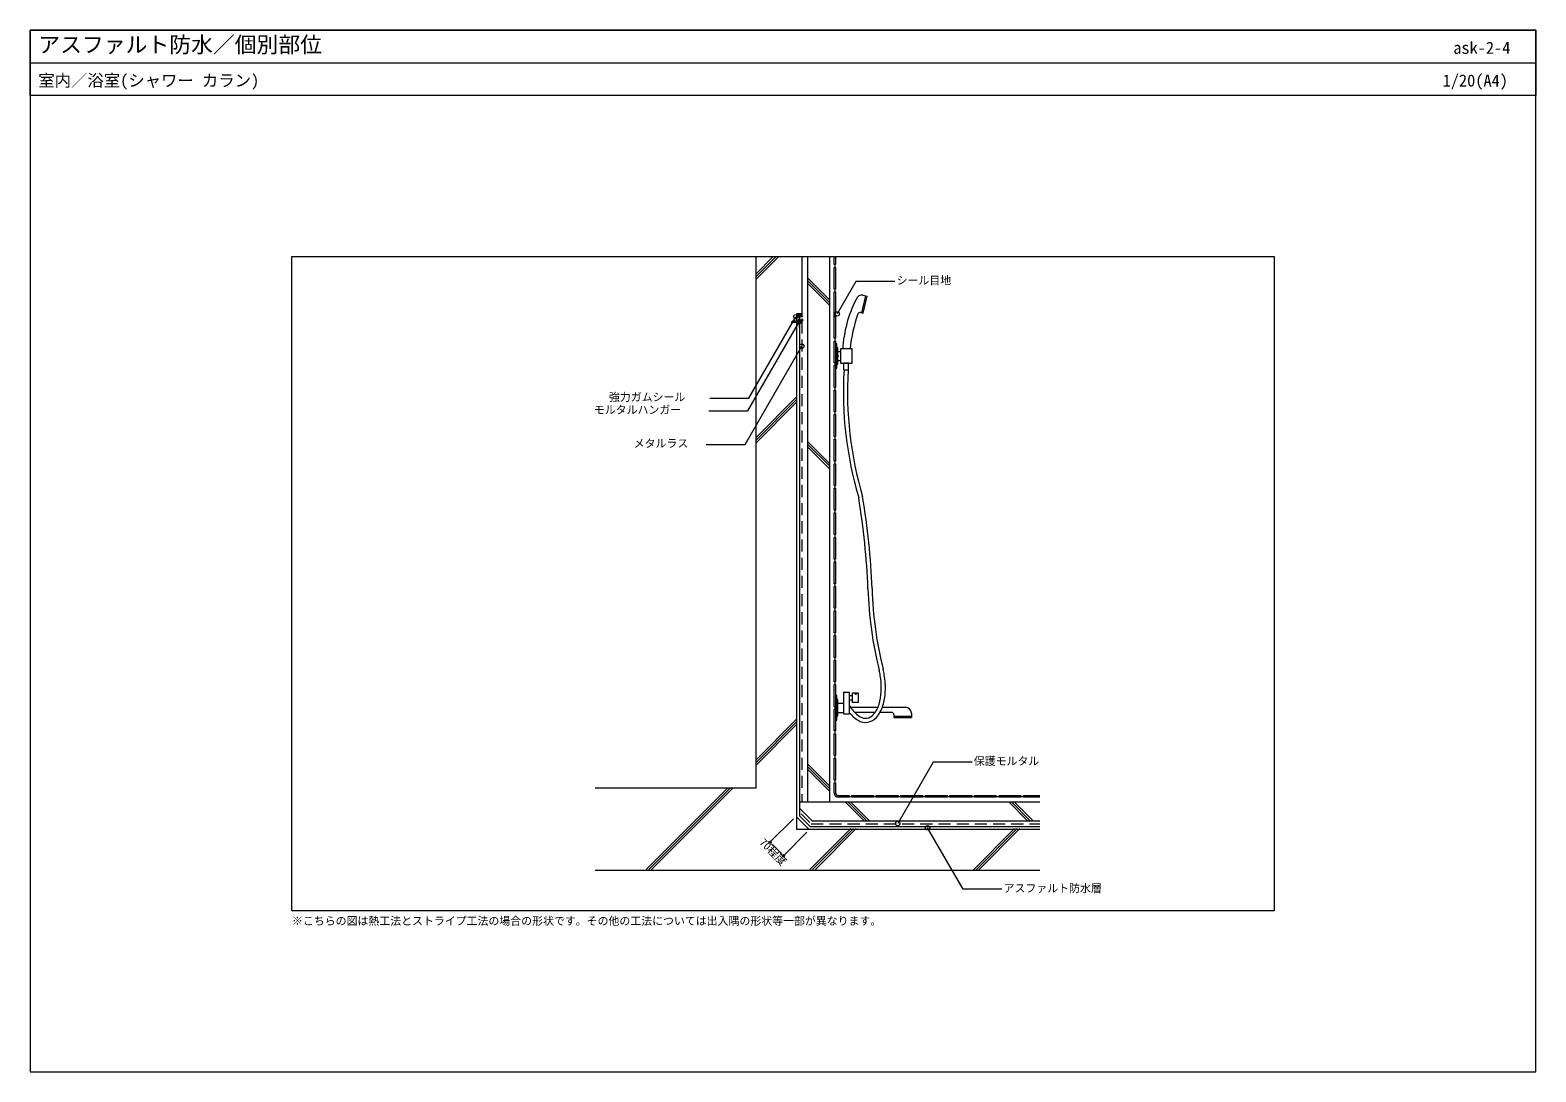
# Model space of a CAD drawing. Units: millimetres, scale not verified. Extents: x -2760 to 2760, y -1910 to 1910.
import ezdxf
from ezdxf.enums import TextEntityAlignment as Align

# ---------------------------------------------------------------- set-up
doc = ezdxf.new("R2010")
doc.units = ezdxf.units.MM
doc.header["$LTSCALE"] = 7
doc.header["$PDMODE"] = 32
doc.header["$PDSIZE"] = 3.5
doc.linetypes.add('USER1', pattern=[9.525, 6.35, -3.175])
for name, color, linetype, lineweight in [('0-0_0', 7, 'Continuous', 9), ('0-1_HATCH', 9, 'Continuous', 18), ('0-3_KUTAI', 3, 'Continuous', 18), ('0-4_BOUSUI', 1, 'Continuous', 18), ('0-5_MOJI', 7, 'Continuous', 18), ('0-6_sunpo', 7, 'Continuous', 18), ('0-7_KANAMONO_SCREW', 4, 'Continuous', 18), ('0-8_KANAMONO', 4, 'Continuous', 18), ('0-9_SIAGE', 4, 'Continuous', 18), ('0-A_ZATU', 6, 'Continuous', 18), ('0-B_WAKU', 7, 'Continuous', 18)]:
    doc.layers.add(name, color=color, linetype=linetype, lineweight=lineweight)
doc.styles.add('ＭＳ ゴシック', font='')
doc.styles.get('ＭＳ ゴシック').set_extended_font_data('MS Gothic')

# ---------------------------------------------------------------- blocks, each defined once
blk = doc.blocks.new('_DOT')
at = {"layer": '0-0_0'}
for p, q in [((-0.5, 0), (-1, 0)), ((0.25, 0), (-0.25, 0))]:
    blk.add_line(p, q, dxfattribs=at)
blk.add_circle((0, 0), 0.25, dxfattribs=at)

msp = doc.modelspace()

# ---------------------------------------------------------------- linework, layer by layer
at = {"layer": '0-0_0', "lineweight": 18}
msp.add_line((-2760, 1790), (2760, 1790), dxfattribs=at)
msp.add_lwpolyline([(1800, -1320), (-1800, -1320), (-1800, 1080), (1800, 1080)], close=True, dxfattribs=at)
at = {"layer": '0-1_HATCH'}
for p, q in [((-100, 1005.597), (-25.598, 1080)), ((-100, 995.698), (-15.698, 1080)), ((-100, 1015.497), (-35.497, 1080)), ((170.509, 921.129), (90, 1001.638)), ((170, 911.739), (90, 991.739)), ((170, 901.839), (90, 981.839)), ((50, 867.401), (52.599, 870)), ((50, 862.911), (57.089, 870)), ((56.79, 860), (50, 866.79)), ((52.3, 860), (50, 862.3)), ((61.28, 860), (51.28, 870)), ((51.579, 860), (61.579, 870)), ((65.77, 860), (55.77, 870)), ((56.07, 860), (66.07, 870)), ((69.828, 860.432), (60.26, 870)), ((60.56, 860), (69.724, 869.164)), ((69.03, 865.72), (64.75, 870)), ((65.05, 860), (69.042, 863.992)), ((69.818, 869.423), (69.241, 870)), ((69.54, 860), (69.868, 860.328)), ((-100, 415.497), (50, 565.497)), ((-100, 405.597), (50, 555.597)), ((-100, 395.698), (50, 545.698)), ((170.509, 321.129), (90, 401.638)), ((170, 311.739), (90, 391.739)), ((170, 301.839), (90, 381.839)), ((-100, -766.601), (50, -616.601)), ((-100, -776.5), (50, -626.5)), ((-100, -786.4), (50, -636.4)), ((170.509, -860.969), (90, -780.46)), ((170, -870.359), (90, -790.359)), ((170, -880.259), (90, -800.259)), ((-501.254, -1167.854), (-203.399, -870)), ((-491.354, -1167.854), (-193.5, -870)), ((-481.455, -1167.854), (-183.6, -870)), ((297.631, -990), (227.631, -920)), ((307.53, -990), (237.53, -920)), ((317.429, -990), (247.429, -920)), ((895.485, -987.854), (827.631, -920)), ((905.384, -987.854), (837.53, -920)), ((915.284, -987.854), (847.429, -920)), ((98.746, -1167.854), (248.746, -1017.854)), ((108.646, -1167.854), (258.646, -1017.854)), ((118.545, -1167.854), (268.545, -1017.854)), ((696.601, -1170), (848.746, -1017.854)), ((706.5, -1170), (858.646, -1017.854)), ((716.4, -1170), (868.545, -1017.854))]:
    msp.add_line(p, q, dxfattribs=at)
at = {"layer": '0-3_KUTAI'}
for p, q in [((70, 870), (70, 1080)), ((90, 1080), (90, -920)), ((170, 1080), (170, -920)), ((70, 870), (50, 870)), ((50, 870), (70.05, 870)), ((60, -920), (942.102, -920)), ((50, -975), (95, -1020)), ((-688.293, -1170), (942.102, -1170))]:
    msp.add_line(p, q, dxfattribs=at)
at = {"layer": '0-3_KUTAI', "linetype": 'USER1'}
msp.add_line((69.183, 842.297), (69.183, -920), dxfattribs=at)
at = {"layer": '0-3_KUTAI'}
for points in [[(-100, 1080), (-100, -870), (-688.293, -870)], [(50, 870), (50, -1020), (942.102, -1020)], [(60, -942.574), (107.426, -990), (942.102, -990)]]:
    msp.add_lwpolyline(points, dxfattribs=at)
at = {"layer": '0-3_KUTAI', "linetype": 'USER1'}
msp.add_lwpolyline([(67.071, -963.787), (103.284, -1000), (942.102, -1000)], dxfattribs=at)
at = {"layer": '0-4_BOUSUI'}
for p, q in [((60, 860), (50, 860)), ((187, 869.056), (187.944, 870)), ((187, 864.566), (192.434, 870)), ((191.863, 862.322), (187, 867.186)), ((187, 860.076), (191.459, 864.536)), ((189.695, 860), (187, 862.695)), ((191.677, 866.999), (188.676, 870)), ((191.414, 860), (192.408, 860.994))]:
    msp.add_line(p, q, dxfattribs=at)
for points in [[(193, 860), (187, 860), (187, 870), (193, 870)], [(60, 820), (60, -970.858), (99.142, -1010), (942.102, -1010)]]:
    msp.add_lwpolyline(points, dxfattribs=at)
for centre, radius, start, end in [((81.797, 864.942), 12.79, 156.70411, 202.72761), ((200.274, 865), 8.827, 145.49626, 214.50374)]:
    msp.add_arc(centre, radius, start, end, dxfattribs=at)
at = {"layer": '0-5_MOJI'}
for points in [[(410.348, 988.721), (267.602, 988.721), (198.775, 869.509)], [(-271.425, 514.157), (-128.679, 514.157), (60, 840.959)], [(-268.323, 560.864), (-125.577, 560.864), (46.491, 858.895)], [(-281.51, 391.091), (-138.764, 391.091), (69.183, 751.265)], [(693.424, -773.901), (550.678, -773.901), (420.581, -999.237)], [(802.811, -1240.271), (660.065, -1240.271), (529.968, -1014.935)]]:
    msp.add_lwpolyline(points, dxfattribs=at)
for centre in [(46.491, 858.895), (60, 840.959), (198.775, 869.509), (69.183, 751.265), (420.581, -999.237), (529.968, -1014.935)]:
    msp.add_circle(centre, 8, dxfattribs=at)
at = {"layer": '0-6_sunpo'}
for p, q in [((38.074, -982.071), (-47.725, -1067.87)), ((87.574, -1031.571), (1.775, -1117.37)), ((-36.411, -1079.183), (-9.538, -1106.056))]:
    msp.add_line(p, q, dxfattribs=at)
at = {"layer": '0-7_KANAMONO_SCREW'}
for p, q in [((33.977, 841.594), (31.057, 840.385)), ((33.977, 838.405), (31.057, 839.615)), ((33.38, 841.347), (33.977, 838.957)), ((48.144, 840.208), (33.977, 840.833)), ((48.144, 839.792), (33.977, 839.167)), ((33.977, 839.167), (33.977, 837.5)), ((33.977, 837.5), (35.126, 836.926)), ((34.767, 840.798), (35.162, 839.219)), ((45.23, 842.629), (35.126, 843.074)), ((45.23, 837.371), (35.126, 836.926)), ((36.031, 840.743), (36.398, 839.273)), ((37.295, 840.687), (37.635, 839.328)), ((38.559, 840.631), (38.871, 839.383)), ((39.823, 840.575), (40.107, 839.437)), ((41.087, 840.52), (41.344, 839.492)), ((42.351, 840.464), (42.58, 839.546)), ((43.615, 840.408), (43.816, 839.601)), ((44.879, 840.352), (45.053, 839.655)), ((45.221, 842.42), (45.23, 842.629)), ((48.135, 842.292), (45.221, 842.42)), ((48.135, 837.708), (45.221, 837.58)), ((45.221, 837.58), (45.23, 837.371)), ((45.429, 842.411), (45.438, 842.619)), ((45.429, 837.589), (45.438, 837.381)), ((47.936, 842.509), (45.438, 842.619)), ((47.936, 837.491), (45.438, 837.381)), ((46.142, 840.297), (46.289, 839.71)), ((47.406, 840.241), (47.526, 839.764)), ((47.927, 842.301), (47.936, 842.509)), ((47.927, 837.699), (47.936, 837.491)), ((48.135, 842.292), (48.144, 842.5)), ((48.135, 837.708), (48.144, 837.5)), ((59.967, 842.5), (48.144, 842.5)), ((48.144, 840.208), (48.144, 839.792)), ((59.967, 837.5), (48.144, 837.5)), ((49.811, 842.5), (49.811, 837.5)), ((52.311, 842.5), (52.311, 837.5)), ((60.8, 844.583), (60.8, 843.333)), ((60.8, 844.583), (62.467, 844.583)), ((60.8, 843.333), (60.8, 836.667)), ((60.8, 836.667), (60.8, 835.417)), ((62.467, 835.417), (60.8, 835.417)), ((62.467, 844.583), (62.467, 835.417)), ((62.883, 843.542), (62.467, 843.542)), ((62.467, 836.458), (62.883, 836.458)), ((62.883, 836.458), (62.883, 843.542)), ((62.883, 843.542), (63.092, 842.5)), ((63.092, 837.5), (62.883, 836.458)), ((63.092, 837.5), (63.092, 842.5))]:
    msp.add_line(p, q, dxfattribs=at)
msp.add_lwpolyline([(33.977, 840.833), (33.977, 842.5), (35.126, 843.074)], dxfattribs=at)
for centre, radius, start, end in [((31.217, 840), 0.417, 112.5, 247.5), ((59.967, 843.333), 0.833, 270, 0), ((59.967, 836.667), 0.833, 0, 90)]:
    msp.add_arc(centre, radius, start, end, dxfattribs=at)
at = {"layer": '0-8_KANAMONO'}
msp.add_lwpolyline([(70, 860), (70, 859.2), (60.8, 859.2), (60.8, 820), (60, 820), (60, 860)], close=True, dxfattribs=at)
msp.add_lwpolyline([(60.8, 832.756), (72.301, 846.462), (68.706, 850.056), (69.413, 850.763), (73.656, 846.521), (60.8, 831.2)], dxfattribs=at)
at = {"layer": '0-9_SIAGE'}
for p, q in [((190, 1050), (190, 1040)), ((190, 960), (190, 950)), ((190, 870), (190, 860)), ((190, 780), (190, 770)), ((190, 690), (190, 680)), ((190, 600), (190, 590)), ((190, 510), (190, 500)), ((190, 420), (190, 410)), ((190, 330), (190, 320)), ((190, 240), (190, 230)), ((190, 150), (190, 140)), ((190, 60), (190, 50)), ((190, -30), (190, -40)), ((190, -120), (190, -130)), ((190, -210), (190, -220)), ((190, -300), (190, -310)), ((190, -390), (190, -400)), ((190, -480), (190, -490)), ((190, -570), (190, -580)), ((193, -570), (193, -580)), ((190, -660), (190, -670)), ((190, -750), (190, -760)), ((187, -887), (187, -850)), ((190, -840), (190, -850)), ((242.013, -903), (203, -903)), ((242.013, -900), (252.013, -900)), ((332.013, -900), (342.013, -900)), ((422.013, -900), (432.013, -900)), ((512.013, -900), (522.013, -900)), ((602.013, -900), (612.013, -900)), ((692.013, -900), (702.013, -900)), ((782.013, -900), (792.013, -900)), ((872.013, -900), (882.013, -900))]:
    msp.add_line(p, q, dxfattribs=at)
for points in [[(193, 1080), (193, 1050), (187, 1050), (187, 1080)], [(187, -850), (193, -850), (193, -887)], [(203, -897), (242.013, -897), (242.013, -903)], [(942.102, -903), (882.013, -903), (882.013, -897), (942.102, -897)]]:
    msp.add_lwpolyline(points, dxfattribs=at)
for points in [[(193, 1040), (193, 960), (187, 960), (187, 1040)], [(193, 950), (193, 870), (187, 870), (187, 950)], [(193, 860), (193, 780), (187, 780), (187, 860)], [(193, 770), (193, 690), (187, 690), (187, 770)], [(193, 680), (193, 600), (187, 600), (187, 680)], [(193, 590), (193, 510), (187, 510), (187, 590)], [(193, 500), (193, 420), (187, 420), (187, 500)], [(193, 410), (193, 330), (187, 330), (187, 410)], [(193, 320), (193, 240), (187, 240), (187, 320)], [(193, 230), (193, 150), (187, 150), (187, 230)], [(193, 140), (193, 60), (187, 60), (187, 140)], [(193, 50), (193, -30), (187, -30), (187, 50)], [(193, -40), (193, -120), (187, -120), (187, -40)], [(193, -130), (193, -210), (187, -210), (187, -130)], [(193, -220), (193, -300), (187, -300), (187, -220)], [(193, -310), (193, -390), (187, -390), (187, -310)], [(193, -400), (193, -480), (187, -480), (187, -400)], [(193, -490), (193, -570), (187, -570), (187, -490)], [(193, -580), (193, -660), (187, -660), (187, -580)], [(193, -670), (193, -750), (187, -750), (187, -670)], [(193, -760), (193, -840), (187, -840), (187, -760)], [(332.013, -903), (252.013, -903), (252.013, -897), (332.013, -897)], [(422.013, -903), (342.013, -903), (342.013, -897), (422.013, -897)], [(512.013, -903), (432.013, -903), (432.013, -897), (512.013, -897)], [(602.013, -903), (522.013, -903), (522.013, -897), (602.013, -897)], [(692.013, -903), (612.013, -903), (612.013, -897), (692.013, -897)], [(782.013, -903), (702.013, -903), (702.013, -897), (782.013, -897)], [(872.013, -903), (792.013, -903), (792.013, -897), (872.013, -897)]]:
    msp.add_lwpolyline(points, close=True, dxfattribs=at)
for radius in [16, 10]:
    msp.add_arc((203, -887), radius, 180, 270, dxfattribs=at)
at = {"layer": '0-A_ZATU'}
for p, q in [((288.537, 873.177), (304.044, 935.246)), ((293.388, 871.965), (308.895, 934.034)), ((294.302, 937.68), (308.895, 934.034)), ((283.629, 874.404), (293.388, 871.965)), ((201, 732.094), (211.156, 732.094)), ((201, 698.094), (211.156, 698.094)), ((242.296, -530.441), (254.775, -530.441)), ((242.296, -546.017), (254.775, -546.017)), ((201, -558), (222.455, -558)), ((201, -592), (222.455, -592)), ((242.657, -592.046), (242.296, -592.046)), ((247.555, -573.063), (348.076, -573.063)), ((337.438, -592.046), (262.67, -592.046)), ((398.81, -592.046), (355.254, -592.046)), ((364.229, -573.063), (448.787, -573.063)), ((406.81, -600.046), (406.81, -610.105)), ((406.81, -605.105), (470.787, -605.105)), ((470.787, -595.063), (470.787, -610.105)), ((406.81, -610.105), (470.787, -610.105))]:
    msp.add_line(p, q, dxfattribs=at)
for points in [[(193, 760.094), (193, 670.094), (197, 670.094), (197, 760.094)], [(201, 685.094), (201, 745.094), (197, 745.094), (197, 685.094)], [(211.156, 740.944), (211.156, 689.243), (253.999, 689.243), (253.999, 740.944)], [(221.318, 689.243), (221.318, 663.738), (240.464, 663.738), (240.464, 689.243)], [(193, -530), (193, -620), (197, -620), (197, -530)], [(201, -605), (201, -545), (197, -545), (197, -605)], [(222.455, -598.717), (222.455, -517.422), (242.296, -517.422), (242.296, -598.717)], [(254.775, -555.134), (254.775, -519.804), (276.062, -519.804), (276.062, -555.134)]]:
    msp.add_lwpolyline(points, close=True, dxfattribs=at)
msp.add_circle((266.939, -525.123), 1.521, dxfattribs=at)
for centre, radius, start, end in [((666.669, 717.821), 448.096, 152.94013, 177.04202), ((288.969, 916.337), 22, 75.97236, 165.97236), ((811.89, 683.986), 568.716, 160.88809, 174.25208), ((281.69, 866.642), 8, 75.97236, 165.97236), ((1599.187, 584.275), 1377.848, 176.69379, 196.39987), ((1599.187, 584.275), 1362.848, 176.65736, 196.43812), ((-2354.91, -241.831), 2668.349, 2.21943, 9.42774), ((-2354.91, -241.831), 2683.349, 2.2177, 9.44733), ((1684.201, -100.028), 1373.302, 181.60507, 194.23276), ((1684.201, -100.028), 1358.302, 181.60169, 194.24131), ((61.546, -503.151), 298.769, 9.04237, 12.66002), ((61.546, -503.151), 313.769, 9.04237, 12.69818), ((61.546, -503.151), 298.769, 357.54449, 9.04237), ((61.546, -503.151), 313.769, 357.54449, 9.04237), ((175.968, -508.057), 184.243, 342.88745, 357.54449), ((175.968, -508.057), 199.243, 342.88745, 357.54449), ((401.694, -472.135), 184.243, 210.09984, 215.19728), ((337.468, -517.437), 120.647, 217.92224, 238.89581), ((337.468, -517.437), 105.647, 215.19728, 238.89581), ((302.425, -575.518), 37.813, 279.04237, 319.18892), ((251.084, -531.184), 105.647, 319.18892, 342.88745), ((251.084, -531.184), 120.647, 319.18892, 342.88745), ((398.81, -600.046), 8, 0, 90), ((448.787, -595.063), 22, 0, 90), ((302.425, -575.518), 52.813, 238.89581, 279.04237), ((302.425, -575.518), 37.813, 238.89581, 279.04237), ((302.425, -575.518), 52.813, 279.04237, 319.18892)]:
    msp.add_arc(centre, radius, start, end, dxfattribs=at)
msp.add_point((201, 715.094), dxfattribs=at)
at = {"layer": '0-B_WAKU'}
for points in [[(-2760, -1910), (2760, -1910), (2760, 1910), (-2760, 1910)], [(2760, 1670), (-2760, 1670), (-2760, 1910), (2760, 1910)]]:
    msp.add_lwpolyline(points, close=True, dxfattribs=at)

# ---------------------------------------------------------------- block references
at = {"layer": '0-6_sunpo', "xscale": 16, "yscale": 16}
for p, rotation in [((-47.725, -1067.87), 135), ((1.775, -1117.37), 315)]:
    msp.add_blockref('_DOT', p, dxfattribs=dict(at, rotation=rotation))

# ---------------------------------------------------------------- texts
at = {"layer": '0-5_MOJI', "style": 'ＭＳ ゴシック'}
for s, p in [('シール目地', (416.348, 968.721)), ('強力ガムシール', (-638.181, 540.864)), ('モルタルハンガー', (-693.263, 494.157)), ('メタルラス', (-547.408, 371.091)), ('保護モルタル', (699.424, -793.901)), ('アスファルト防水層', (808.811, -1260.271)), ('※こちらの図は熱工法とストライプ工法の場合の形状です。その他の工法については出入隅の形状等一部が異なります。', (-1800, -1380))]:
    msp.add_text(s, height=29.33, dxfattribs=at).set_placement(p, align=Align.BOTTOM_LEFT)
at = {"layer": '0-6_sunpo', "style": 'ＭＳ ゴシック'}
msp.add_text('70程度', height=29.33, rotation=315, dxfattribs=at).set_placement((-94.886, -1077.581), align=Align.BOTTOM_LEFT)
at = {"layer": '0-B_WAKU', "style": 'ＭＳ ゴシック'}
for s, height, p in [('アスファルト防水／個別部位', 58.65, (-2730, 1810)), ('ask-2-4', 43.99, (2457.107, 1810)), ('室内／浴室(シャワー カラン)', 43.99, (-2730, 1690)), ('1/20(A4)', 43.99, (2418.122, 1690))]:
    msp.add_text(s, height=height, dxfattribs=at).set_placement(p, align=Align.BOTTOM_LEFT)

doc.saveas('drawing.dxf')
